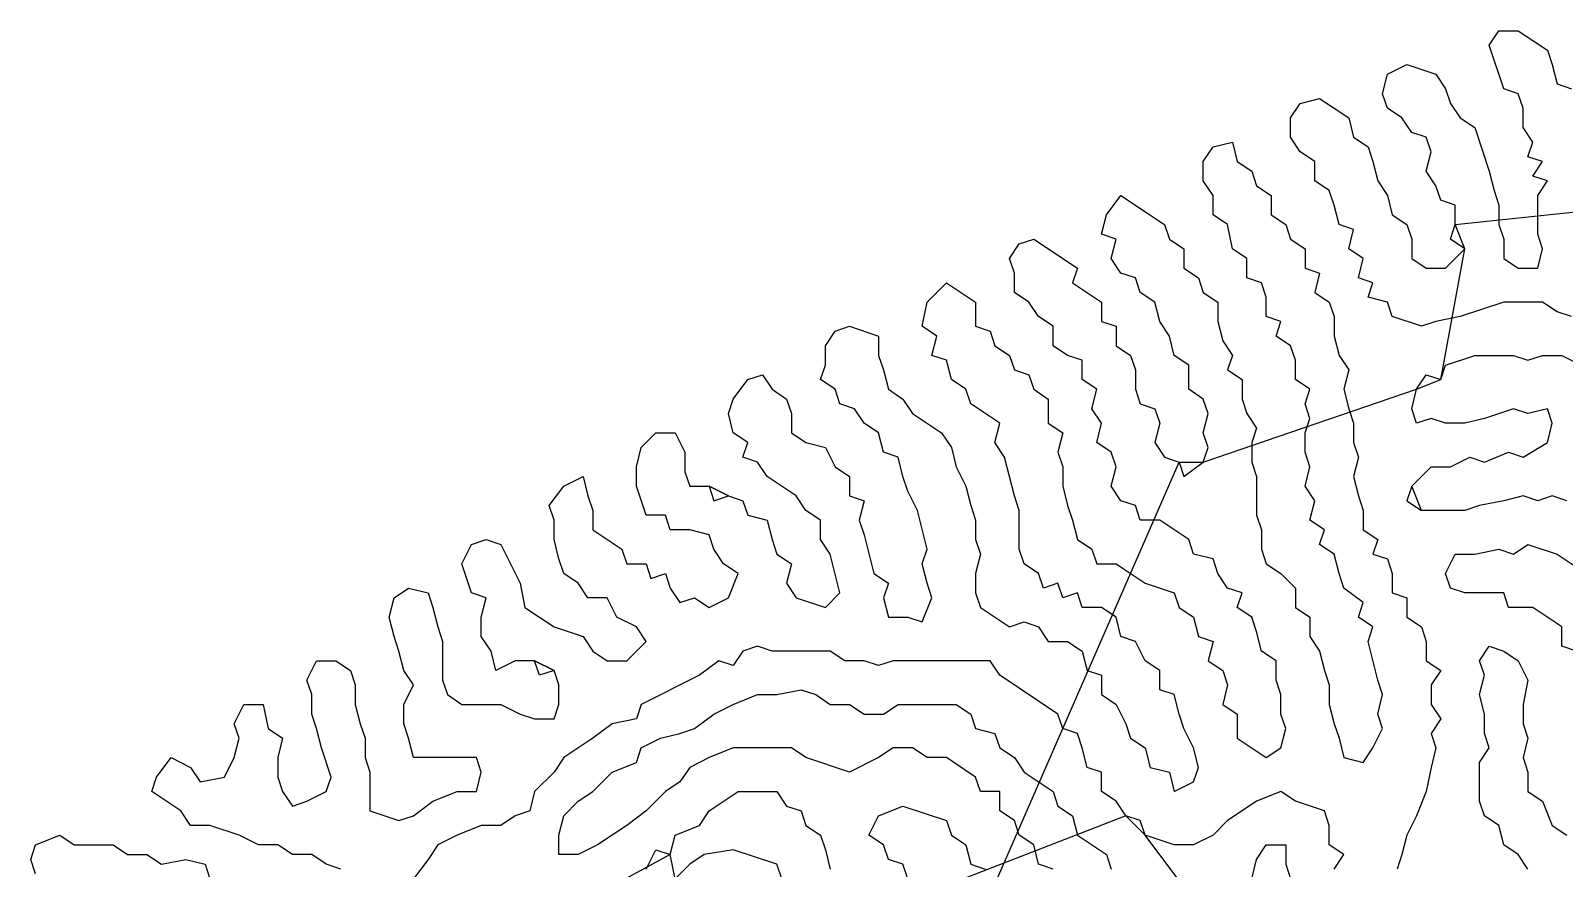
# Model space of a CAD drawing. Header units: metres. Extents: x 15 to 2853, y 44 to 1438.
# Drawn here: x 702 to 1018.5, y 1128.2 to 1301 of the extents above; entities that cross this region are included whole.
import ezdxf

# ---------------------------------------------------------------- set-up
doc = ezdxf.new("R2010")
doc.units = ezdxf.units.M
doc.layers.add('Draw', color=2, linetype='CONTINUOUS')
doc.layers.add('Skip', color=1, linetype='CONTINUOUS')

msp = doc.modelspace()

# ---------------------------------------------------------------- linework, layer by layer
at = {"layer": 'draw'}
for p, q in [((1003, 1298), (1005, 1301)), ((1005, 1301), (1009, 1301)), ((1009, 1301), (1015, 1297)), ((1006, 1289), (1003, 1298)), ((1015, 1297), (1016, 1294)), ((981, 1288), (982, 1292)), ((982, 1292), (986, 1294)), ((986, 1294), (992, 1292)), ((992, 1292), (994, 1289)), ((1016, 1294), (1017, 1290)), ((994, 1289), (995, 1286)), ((1009, 1288), (1006, 1289)), ((1017, 1290), (1020, 1289)), ((962, 1283), (964, 1286)), ((964, 1286), (968, 1287)), ((968, 1287), (974, 1283)), ((982, 1285), (981, 1288)), ((985, 1283), (982, 1285)), ((995, 1286), (997, 1283)), ((1010, 1285), (1009, 1288)), ((1010, 1281), (1010, 1285)), ((962, 1279), (962, 1283)), ((974, 1283), (975, 1279)), ((987, 1280), (985, 1283)), ((997, 1283), (1000, 1281)), ((964, 1276), (962, 1279)), ((975, 1279), (978, 1277)), ((990, 1279), (987, 1280)), ((991, 1276), (990, 1279)), ((1000, 1281), (1003, 1272)), ((1012, 1278), (1010, 1281)), ((944, 1274), (946, 1277)), ((950, 1278), (951, 1274)), ((967, 1274), (964, 1276)), ((978, 1277), (979, 1274)), ((990, 1272), (991, 1276)), ((1011, 1275), (1012, 1278)), ((944, 1270), (944, 1274)), ((951, 1274), (954, 1272)), ((967, 1270), (967, 1274)), ((979, 1274), (980, 1270)), ((1014, 1274), (1011, 1275)), ((1012, 1271), (1014, 1274)), ((946, 1267), (944, 1270)), ((954, 1272), (955, 1269)), ((970, 1268), (967, 1270)), ((980, 1270), (982, 1267)), ((992, 1269), (990, 1272)), ((1003, 1272), (1004, 1268)), ((1015, 1270), (1012, 1271)), ((1013, 1267), (1015, 1270)), ((927, 1267), (936, 1261)), ((946, 1263), (946, 1267)), ((955, 1269), (958, 1267)), ((958, 1267), (958, 1263)), ((971, 1265), (970, 1268)), ((982, 1267), (983, 1263)), ((993, 1266), (992, 1269)), ((996, 1265), (993, 1266)), ((1004, 1268), (1005, 1265)), ((1013, 1259), (1013, 1267)), ((923, 1259), (924, 1263)), ((949, 1261), (946, 1263)), ((958, 1263), (961, 1261)), ((972, 1261), (971, 1265)), ((983, 1263), (986, 1261)), ((996, 1261), (996, 1265)), ((1005, 1265), (1005, 1261)), ((936, 1261), (937, 1258)), ((950, 1256), (949, 1261)), ((961, 1261), (962, 1258)), ((975, 1260), (972, 1261)), ((974, 1256), (975, 1260)), ((986, 1261), (987, 1258)), ((995, 1258), (996, 1261)), ((998, 1256), (996, 1261)), ((1005, 1261), (1006, 1258)), ((904, 1254), (906, 1257)), ((906, 1257), (909, 1258)), ((909, 1258), (918, 1252)), ((926, 1258), (923, 1259)), ((925, 1254), (926, 1258)), ((937, 1258), (940, 1256)), ((962, 1258), (965, 1256)), ((987, 1258), (987, 1254)), ((998, 1256), (995, 1258)), ((1006, 1258), (1006, 1254)), ((1014, 1256), (1013, 1259)), ((905, 1251), (904, 1254)), ((927, 1251), (925, 1254)), ((940, 1256), (940, 1252)), ((953, 1254), (950, 1256)), ((953, 1250), (953, 1254)), ((965, 1256), (965, 1252)), ((977, 1254), (974, 1256)), ((976, 1250), (977, 1254)), ((987, 1254), (990, 1252)), ((1006, 1254), (1009, 1252)), ((1013, 1252), (1014, 1256)), ((905, 1247), (905, 1251)), ((918, 1252), (917, 1249)), ((930, 1250), (927, 1251)), ((940, 1252), (943, 1250)), ((965, 1252), (968, 1251)), ((968, 1251), (967, 1247)), ((990, 1252), (994, 1252)), ((1009, 1252), (1013, 1252)), ((891, 1249), (897, 1245)), ((917, 1249), (923, 1245)), ((931, 1247), (930, 1250)), ((943, 1250), (944, 1247)), ((956, 1249), (953, 1250)), ((957, 1246), (956, 1249)), ((979, 1249), (976, 1250)), ((978, 1246), (979, 1249)), ((886, 1240), (887, 1245)), ((897, 1245), (897, 1240)), ((908, 1245), (905, 1247)), ((910, 1242), (908, 1245)), ((923, 1245), (923, 1241)), ((934, 1245), (931, 1247)), ((935, 1241), (934, 1245)), ((944, 1247), (947, 1245)), ((947, 1245), (947, 1241)), ((957, 1242), (957, 1246)), ((967, 1247), (970, 1245)), ((970, 1245), (971, 1242)), ((982, 1245), (978, 1246)), ((983, 1242), (982, 1245)), ((1006, 1245), (997, 1242)), ((1014, 1245), (1006, 1245)), ((1017, 1243), (1014, 1245)), ((913, 1240), (910, 1242)), ((923, 1241), (926, 1240)), ((937, 1238), (935, 1241)), ((947, 1241), (948, 1237)), ((960, 1241), (957, 1242)), ((959, 1238), (960, 1241)), ((971, 1242), (971, 1238)), ((989, 1240), (983, 1242)), ((992, 1241), (989, 1240)), ((997, 1242), (992, 1241)), ((1020, 1242), (1017, 1243)), ((866, 1236), (868, 1239)), ((868, 1239), (871, 1240)), ((871, 1240), (877, 1238)), ((877, 1238), (877, 1234)), ((889, 1238), (886, 1240)), ((888, 1234), (889, 1238)), ((897, 1240), (900, 1239)), ((900, 1239), (901, 1236)), ((913, 1236), (913, 1240)), ((926, 1240), (926, 1236)), ((938, 1234), (937, 1238)), ((962, 1236), (959, 1238)), ((971, 1238), (972, 1234)), ((866, 1232), (866, 1236)), ((901, 1236), (904, 1234)), ((916, 1234), (913, 1236)), ((926, 1236), (929, 1234)), ((948, 1237), (950, 1234)), ((963, 1233), (962, 1236)), ((865, 1229), (866, 1232)), ((877, 1234), (878, 1231)), ((891, 1233), (888, 1234)), ((892, 1229), (891, 1233)), ((904, 1234), (905, 1231)), ((919, 1233), (916, 1234)), ((919, 1229), (919, 1233)), ((929, 1234), (930, 1231)), ((941, 1232), (938, 1234)), ((941, 1227), (941, 1232)), ((950, 1234), (949, 1231)), ((963, 1229), (963, 1233)), ((972, 1234), (974, 1231)), ((993, 1229), (994, 1232)), ((994, 1232), (1000, 1234)), ((1000, 1234), (1008, 1234)), ((1008, 1234), (1011, 1233)), ((1011, 1233), (1014, 1234)), ((1014, 1234), (1018, 1234)), ((1018, 1234), (1022, 1232)), ((847, 1225), (850, 1229)), ((850, 1229), (853, 1230)), ((853, 1230), (855, 1227)), ((868, 1227), (865, 1229)), ((878, 1231), (879, 1227)), ((895, 1227), (892, 1229)), ((905, 1231), (908, 1230)), ((908, 1230), (909, 1227)), ((922, 1227), (919, 1229)), ((930, 1231), (930, 1227)), ((949, 1231), (952, 1229)), ((952, 1229), (952, 1225)), ((966, 1227), (963, 1229)), ((974, 1231), (973, 1227)), ((988, 1227), (990, 1230)), ((988, 1227), (993, 1229)), ((990, 1230), (993, 1229)), ((846, 1222), (847, 1225)), ((855, 1227), (858, 1225)), ((858, 1225), (859, 1222)), ((869, 1224), (868, 1227)), ((879, 1227), (882, 1225)), ((882, 1225), (884, 1222)), ((896, 1224), (895, 1227)), ((909, 1227), (912, 1225)), ((912, 1225), (912, 1220)), ((921, 1223), (922, 1227)), ((930, 1227), (931, 1224)), ((944, 1225), (941, 1227)), ((945, 1222), (944, 1225)), ((952, 1225), (953, 1222)), ((965, 1224), (966, 1227)), ((973, 1227), (974, 1223)), ((987, 1223), (988, 1227)), ((847, 1218), (846, 1222)), ((859, 1222), (859, 1218)), ((872, 1223), (869, 1224)), ((874, 1220), (872, 1223)), ((884, 1222), (890, 1218)), ((902, 1220), (896, 1224)), ((923, 1220), (921, 1223)), ((931, 1224), (934, 1223)), ((934, 1223), (935, 1220)), ((944, 1218), (945, 1222)), ((953, 1222), (955, 1219)), ((966, 1221), (965, 1224)), ((974, 1223), (975, 1220)), ((988, 1220), (987, 1223)), ((1008, 1223), (1002, 1221)), ((1011, 1222), (1008, 1223)), ((1015, 1223), (1011, 1222)), ((1016, 1220), (1015, 1223)), ((877, 1218), (874, 1220)), ((901, 1216), (902, 1220)), ((912, 1220), (915, 1218)), ((922, 1216), (923, 1220)), ((935, 1220), (934, 1216)), ((955, 1219), (954, 1216)), ((965, 1218), (966, 1221)), ((975, 1220), (975, 1216)), ((991, 1221), (988, 1220)), ((994, 1220), (991, 1221)), ((998, 1220), (994, 1220)), ((1002, 1221), (998, 1220)), ((1015, 1216), (1016, 1220)), ((828, 1215), (831, 1218)), ((831, 1218), (835, 1218)), ((835, 1218), (837, 1214)), ((850, 1216), (847, 1218)), ((849, 1213), (850, 1216)), ((859, 1218), (862, 1216)), ((862, 1216), (866, 1215)), ((878, 1214), (877, 1218)), ((890, 1218), (892, 1215)), ((903, 1213), (901, 1216)), ((915, 1218), (914, 1214)), ((925, 1214), (922, 1216)), ((934, 1216), (936, 1213)), ((945, 1215), (944, 1218)), ((954, 1216), (954, 1212)), ((965, 1214), (965, 1218)), ((975, 1216), (976, 1213)), ((1010, 1213), (1015, 1216)), ((827, 1211), (828, 1215)), ((837, 1214), (837, 1210)), ((852, 1212), (849, 1213)), ((881, 1213), (878, 1214)), ((882, 1209), (881, 1213)), ((892, 1215), (893, 1211)), ((905, 1205), (903, 1213)), ((914, 1214), (915, 1211)), ((926, 1211), (925, 1214)), ((936, 1213), (939, 1212)), ((944, 1212), (945, 1215)), ((966, 1211), (965, 1214)), ((976, 1213), (975, 1209)), ((995, 1211), (999, 1213)), ((999, 1213), (1002, 1212)), ((1002, 1212), (1007, 1214)), ((1007, 1214), (1010, 1213)), ((827, 1207), (827, 1211)), ((837, 1210), (838, 1207)), ((854, 1209), (852, 1212)), ((868, 1211), (871, 1209)), ((893, 1211), (895, 1207)), ((915, 1211), (915, 1207)), ((925, 1207), (926, 1211)), ((939, 1212), (940, 1209)), ((939, 1212), (944, 1212)), ((940, 1209), (944, 1212)), ((954, 1212), (955, 1209)), ((965, 1207), (966, 1211)), ((987, 1207), (991, 1211)), ((991, 1211), (995, 1211)), ((809, 1203), (812, 1207)), ((812, 1207), (816, 1209)), ((816, 1209), (817, 1205)), ((829, 1201), (827, 1207)), ((838, 1207), (842, 1207)), ((842, 1207), (843, 1204)), ((846, 1205), (842, 1207)), ((860, 1205), (854, 1209)), ((871, 1209), (871, 1205)), ((883, 1206), (882, 1209)), ((885, 1202), (883, 1206)), ((895, 1207), (896, 1203)), ((915, 1207), (916, 1203)), ((927, 1204), (925, 1207)), ((955, 1209), (955, 1201)), ((967, 1204), (965, 1207)), ((975, 1209), (976, 1205)), ((987, 1207), (986, 1204)), ((989, 1202), (987, 1207)), ((810, 1200), (809, 1203)), ((817, 1205), (818, 1202)), ((843, 1204), (846, 1205)), ((846, 1205), (849, 1204)), ((849, 1204), (850, 1201)), ((862, 1202), (860, 1205)), ((871, 1205), (874, 1204)), ((874, 1204), (873, 1200)), ((896, 1203), (897, 1200)), ((906, 1202), (905, 1205)), ((916, 1203), (917, 1200)), ((930, 1203), (927, 1204)), ((931, 1200), (930, 1203)), ((966, 1200), (967, 1204)), ((976, 1205), (977, 1202)), ((986, 1204), (989, 1202)), ((1001, 1203), (998, 1202)), ((1010, 1205), (1006, 1204)), ((1013, 1204), (1010, 1205)), ((1016, 1205), (1013, 1204)), ((1019, 1204), (1016, 1205)), ((810, 1196), (810, 1200)), ((818, 1202), (818, 1198)), ((833, 1201), (829, 1201)), ((834, 1198), (833, 1201)), ((850, 1201), (854, 1200)), ((854, 1200), (855, 1196)), ((865, 1200), (862, 1202)), ((865, 1196), (865, 1200)), ((873, 1200), (874, 1197)), ((887, 1194), (885, 1202)), ((897, 1200), (897, 1196)), ((906, 1194), (906, 1202)), ((917, 1200), (918, 1196)), ((935, 1200), (931, 1200)), ((941, 1196), (935, 1200)), ((955, 1201), (956, 1198)), ((969, 1198), (966, 1200)), ((977, 1202), (977, 1198)), ((998, 1202), (989, 1202)), ((818, 1198), (824, 1194)), ((838, 1198), (834, 1198)), ((842, 1197), (838, 1198)), ((843, 1194), (842, 1197)), ((874, 1197), (876, 1189)), ((956, 1198), (956, 1194)), ((968, 1195), (969, 1198)), ((977, 1198), (980, 1196)), ((791, 1191), (793, 1195)), ((793, 1195), (796, 1196)), ((796, 1196), (799, 1195)), ((799, 1195), (803, 1187)), ((811, 1192), (810, 1196)), ((824, 1194), (825, 1191)), ((845, 1191), (843, 1194)), ((855, 1196), (856, 1193)), ((867, 1193), (865, 1196)), ((886, 1191), (887, 1194)), ((897, 1196), (898, 1193)), ((907, 1191), (906, 1194)), ((918, 1196), (921, 1194)), ((921, 1194), (922, 1191)), ((942, 1193), (941, 1196)), ((956, 1194), (957, 1191)), ((971, 1193), (968, 1195)), ((980, 1196), (979, 1193)), ((1005, 1194), (1008, 1193)), ((1008, 1193), (1011, 1195)), ((1011, 1195), (1017, 1193)), ((793, 1185), (791, 1191)), ((812, 1189), (811, 1192)), ((825, 1191), (829, 1191)), ((829, 1191), (830, 1188)), ((848, 1189), (845, 1191)), ((856, 1193), (859, 1191)), ((859, 1191), (858, 1187)), ((869, 1185), (867, 1193)), ((887, 1187), (886, 1191)), ((898, 1193), (897, 1189)), ((910, 1189), (907, 1191)), ((922, 1191), (926, 1191)), ((926, 1191), (932, 1187)), ((946, 1192), (942, 1193)), ((947, 1189), (946, 1192)), ((957, 1191), (960, 1189)), ((972, 1189), (971, 1193)), ((979, 1193), (982, 1192)), ((982, 1192), (983, 1189)), ((994, 1189), (996, 1193)), ((996, 1193), (1000, 1193)), ((1017, 1193), (1023, 1189)), ((803, 1187), (804, 1182)), ((815, 1187), (812, 1189)), ((817, 1184), (815, 1187)), ((830, 1188), (833, 1189)), ((833, 1189), (834, 1186)), ((846, 1184), (848, 1189)), ((858, 1187), (860, 1184)), ((876, 1189), (879, 1187)), ((879, 1187), (878, 1184)), ((888, 1184), (887, 1187)), ((897, 1189), (897, 1185)), ((911, 1186), (910, 1189)), ((914, 1187), (911, 1186)), ((915, 1184), (914, 1187)), ((932, 1187), (938, 1185)), ((949, 1186), (947, 1189)), ((960, 1189), (963, 1186)), ((973, 1186), (972, 1189)), ((983, 1189), (983, 1185)), ((995, 1186), (994, 1189)), ((776, 1180), (777, 1184)), ((777, 1184), (780, 1186)), ((780, 1186), (784, 1185)), ((784, 1185), (785, 1182)), ((796, 1184), (793, 1185)), ((795, 1180), (796, 1184)), ((821, 1184), (817, 1184)), ((823, 1180), (821, 1184)), ((834, 1186), (836, 1183)), ((836, 1183), (839, 1184)), ((839, 1184), (842, 1182)), ((842, 1182), (846, 1184)), ((860, 1184), (866, 1182)), ((866, 1182), (869, 1185)), ((878, 1184), (879, 1180)), ((886, 1179), (888, 1184)), ((897, 1185), (898, 1182)), ((918, 1185), (915, 1184)), ((919, 1182), (918, 1185)), ((938, 1185), (939, 1182)), ((952, 1185), (949, 1186)), ((951, 1182), (952, 1185)), ((963, 1186), (963, 1182)), ((977, 1183), (973, 1186)), ((983, 1185), (986, 1184)), ((986, 1184), (986, 1180)), ((998, 1185), (995, 1186)), ((1006, 1185), (998, 1185)), ((1007, 1182), (1006, 1185)), ((785, 1182), (786, 1178)), ((804, 1182), (810, 1178)), ((898, 1182), (904, 1178)), ((923, 1182), (919, 1182)), ((926, 1180), (923, 1182)), ((939, 1182), (942, 1180)), ((954, 1180), (951, 1182)), ((963, 1182), (966, 1180)), ((976, 1180), (977, 1183)), ((1012, 1182), (1007, 1182)), ((1018, 1178), (1012, 1182)), ((777, 1176), (776, 1180)), ((786, 1178), (787, 1175)), ((795, 1176), (795, 1180)), ((810, 1178), (816, 1176)), ((827, 1178), (823, 1180)), ((829, 1175), (827, 1178)), ((879, 1180), (883, 1180)), ((883, 1180), (886, 1179)), ((904, 1178), (907, 1179)), ((907, 1179), (910, 1178)), ((910, 1178), (912, 1175)), ((927, 1176), (926, 1180)), ((942, 1180), (943, 1176)), ((955, 1177), (954, 1180)), ((966, 1180), (966, 1176)), ((979, 1178), (976, 1180)), ((978, 1175), (979, 1178)), ((986, 1180), (989, 1178)), ((989, 1178), (990, 1175)), ((1018, 1174), (1018, 1178)), ((778, 1173), (777, 1176)), ((787, 1175), (787, 1167)), ((797, 1173), (795, 1176)), ((816, 1176), (818, 1173)), ((825, 1171), (829, 1175)), ((912, 1175), (916, 1175)), ((916, 1175), (919, 1173)), ((930, 1175), (927, 1176)), ((932, 1171), (930, 1175)), ((943, 1176), (946, 1175)), ((946, 1175), (945, 1171)), ((956, 1173), (955, 1177)), ((966, 1176), (968, 1173)), ((980, 1167), (978, 1175)), ((990, 1175), (990, 1171)), ((779, 1169), (778, 1173)), ((798, 1169), (797, 1173)), ((818, 1173), (821, 1171)), ((849, 1173), (847, 1170)), ((852, 1174), (849, 1173)), ((855, 1173), (852, 1174)), ((867, 1173), (855, 1173)), ((870, 1171), (867, 1173)), ((919, 1173), (920, 1169)), ((959, 1171), (956, 1173)), ((968, 1173), (969, 1169)), ((1001, 1171), (1003, 1174)), ((1003, 1174), (1006, 1173)), ((1006, 1173), (1009, 1171)), ((1021, 1173), (1018, 1174)), ((759, 1167), (761, 1171)), ((761, 1171), (765, 1171)), ((765, 1171), (768, 1169)), ((768, 1169), (769, 1166)), ((781, 1166), (779, 1169)), ((802, 1171), (798, 1169)), ((806, 1171), (802, 1171)), ((807, 1168), (806, 1171)), ((806, 1171), (810, 1169)), ((810, 1169), (807, 1168)), ((811, 1166), (810, 1169)), ((821, 1171), (825, 1171)), ((840, 1168), (828, 1162)), ((844, 1171), (840, 1168)), ((847, 1170), (844, 1171)), ((874, 1171), (870, 1171)), ((877, 1170), (874, 1171)), ((880, 1171), (877, 1170)), ((900, 1171), (880, 1171)), ((902, 1168), (900, 1171)), ((914, 1160), (902, 1168)), ((920, 1169), (923, 1168)), ((923, 1168), (923, 1164)), ((935, 1169), (932, 1171)), ((935, 1165), (935, 1169)), ((945, 1171), (948, 1169)), ((948, 1169), (949, 1166)), ((959, 1167), (959, 1171)), ((969, 1169), (970, 1166)), ((990, 1171), (993, 1169)), ((993, 1169), (991, 1166)), ((1002, 1168), (1001, 1171)), ((1001, 1164), (1002, 1168)), ((1009, 1171), (1011, 1167)), ((760, 1164), (759, 1167)), ((769, 1166), (769, 1162)), ((787, 1167), (788, 1164)), ((811, 1162), (811, 1166)), ((856, 1164), (861, 1165)), ((861, 1165), (864, 1164)), ((938, 1164), (935, 1165)), ((949, 1166), (948, 1162)), ((960, 1164), (959, 1167)), ((970, 1166), (970, 1162)), ((981, 1164), (980, 1167)), ((991, 1166), (991, 1162)), ((744, 1158), (746, 1162)), ((746, 1162), (750, 1162)), ((750, 1162), (751, 1157)), ((760, 1160), (760, 1164)), ((769, 1162), (770, 1158)), ((779, 1158), (779, 1162)), ((788, 1164), (791, 1162)), ((791, 1162), (799, 1162)), ((799, 1162), (803, 1160)), ((810, 1159), (811, 1162)), ((828, 1162), (827, 1159)), ((843, 1160), (847, 1162)), ((847, 1162), (852, 1164)), ((852, 1164), (856, 1164)), ((864, 1164), (867, 1162)), ((867, 1162), (871, 1162)), ((871, 1162), (874, 1160)), ((878, 1160), (881, 1162)), ((881, 1162), (893, 1162)), ((893, 1162), (896, 1160)), ((923, 1164), (926, 1162)), ((926, 1162), (928, 1158)), ((939, 1160), (938, 1164)), ((948, 1162), (951, 1160)), ((960, 1160), (960, 1164)), ((970, 1162), (971, 1158)), ((980, 1160), (981, 1164)), ((991, 1162), (993, 1159)), ((1002, 1160), (1001, 1164)), ((1010, 1162), (1010, 1158)), ((761, 1157), (760, 1160)), ((803, 1160), (806, 1159)), ((806, 1159), (810, 1159)), ((827, 1159), (822, 1158)), ((839, 1157), (843, 1160)), ((874, 1160), (878, 1160)), ((896, 1160), (897, 1157)), ((915, 1157), (914, 1160)), ((940, 1157), (939, 1160)), ((951, 1160), (951, 1155)), ((961, 1157), (960, 1160)), ((981, 1157), (980, 1160)), ((993, 1159), (991, 1156)), ((1002, 1156), (1002, 1160)), ((745, 1155), (744, 1158)), ((751, 1157), (754, 1155)), ((762, 1153), (761, 1157)), ((770, 1158), (771, 1155)), ((780, 1155), (779, 1158)), ((822, 1158), (818, 1155)), ((832, 1155), (836, 1156)), ((836, 1156), (839, 1157)), ((897, 1157), (901, 1156)), ((901, 1156), (902, 1153)), ((918, 1156), (915, 1157)), ((919, 1153), (918, 1156)), ((928, 1158), (929, 1155)), ((942, 1153), (940, 1157)), ((960, 1153), (961, 1157)), ((971, 1158), (972, 1155)), ((979, 1153), (981, 1157)), ((991, 1156), (992, 1153)), ((1003, 1153), (1002, 1156)), ((1010, 1158), (1011, 1155)), ((744, 1151), (745, 1155)), ((754, 1155), (753, 1151)), ((764, 1147), (762, 1153)), ((771, 1155), (771, 1151)), ((781, 1151), (780, 1155)), ((818, 1155), (812, 1151)), ((827, 1150), (828, 1153)), ((828, 1153), (832, 1155)), ((859, 1153), (847, 1153)), ((862, 1151), (859, 1153)), ((880, 1153), (877, 1151)), ((884, 1153), (880, 1153)), ((887, 1151), (884, 1153)), ((902, 1153), (905, 1151)), ((920, 1149), (919, 1153)), ((929, 1155), (932, 1153)), ((932, 1153), (933, 1149)), ((943, 1149), (942, 1153)), ((951, 1155), (957, 1151)), ((957, 1151), (960, 1153)), ((972, 1155), (973, 1151)), ((977, 1150), (979, 1153)), ((992, 1153), (991, 1149)), ((1001, 1150), (1003, 1153)), ((1011, 1155), (1010, 1151)), ((728, 1147), (731, 1151)), ((731, 1151), (735, 1149)), ((735, 1149), (737, 1146)), ((742, 1147), (744, 1151)), ((753, 1151), (753, 1147)), ((771, 1151), (772, 1148)), ((794, 1151), (781, 1151)), ((795, 1148), (794, 1151)), ((812, 1151), (810, 1148)), ((822, 1148), (827, 1150)), ((838, 1149), (836, 1146)), ((842, 1151), (838, 1149)), ((871, 1148), (862, 1151)), ((877, 1151), (871, 1148)), ((891, 1151), (887, 1151)), ((897, 1147), (891, 1151)), ((905, 1151), (907, 1148)), ((923, 1148), (920, 1149)), ((933, 1149), (937, 1148)), ((942, 1146), (943, 1149)), ((973, 1151), (977, 1150)), ((991, 1149), (990, 1144)), ((1001, 1142), (1001, 1150)), ((1010, 1151), (1011, 1148)), ((727, 1144), (728, 1147)), ((737, 1146), (742, 1147)), ((753, 1147), (754, 1144)), ((763, 1144), (764, 1147)), ((772, 1148), (772, 1140)), ((794, 1144), (795, 1148)), ((810, 1148), (806, 1144)), ((818, 1144), (822, 1148)), ((836, 1146), (833, 1144)), ((898, 1144), (897, 1147)), ((907, 1148), (913, 1144)), ((923, 1144), (923, 1148)), ((937, 1148), (938, 1144)), ((938, 1144), (942, 1146)), ((1011, 1148), (1011, 1144)), ((733, 1140), (727, 1144)), ((754, 1144), (756, 1141)), ((759, 1142), (763, 1144)), ((790, 1144), (794, 1144)), ((806, 1144), (805, 1140)), ((815, 1142), (818, 1144)), ((842, 1140), (848, 1144)), ((848, 1144), (856, 1144)), ((856, 1144), (858, 1141)), ((902, 1144), (898, 1144)), ((902, 1140), (902, 1144)), ((913, 1144), (914, 1141)), ((926, 1142), (923, 1144)), ((963, 1142), (960, 1144)), ((1011, 1144), (1014, 1142)), ((735, 1137), (733, 1140)), ((756, 1141), (759, 1142)), ((772, 1140), (778, 1138)), ((781, 1139), (785, 1142)), ((805, 1140), (802, 1139)), ((812, 1139), (815, 1142)), ((829, 1140), (825, 1137)), ((840, 1137), (842, 1140)), ((858, 1141), (861, 1140)), ((861, 1140), (862, 1137)), ((877, 1139), (882, 1141)), ((882, 1141), (891, 1138)), ((905, 1138), (902, 1140)), ((914, 1141), (917, 1139)), ((928, 1139), (926, 1142)), ((955, 1142), (952, 1140)), ((969, 1140), (963, 1142)), ((970, 1137), (969, 1140)), ((1002, 1139), (1001, 1142)), ((1014, 1142), (1016, 1137)), ((739, 1137), (735, 1137)), ((745, 1135), (739, 1137)), ((778, 1138), (781, 1139)), ((795, 1137), (790, 1135)), ((799, 1137), (795, 1137)), ((811, 1135), (812, 1139)), ((835, 1135), (840, 1137)), ((862, 1137), (865, 1135)), ((875, 1135), (877, 1139)), ((891, 1138), (892, 1135)), ((906, 1135), (905, 1138)), ((917, 1139), (918, 1135)), ((931, 1138), (928, 1139)), ((932, 1135), (928, 1139)), ((932, 1135), (931, 1138)), ((949, 1138), (946, 1135)), ((970, 1133), (970, 1137)), ((988, 1139), (986, 1135)), ((1005, 1137), (1002, 1139)), ((1006, 1133), (1005, 1137)), ((1016, 1137), (1019, 1135)), ((703, 1133), (708, 1135)), ((708, 1135), (711, 1133)), ((749, 1133), (745, 1135)), ((790, 1135), (786, 1133)), ((811, 1131), (811, 1135)), ((834, 1131), (835, 1135)), ((865, 1135), (866, 1132)), ((878, 1133), (875, 1135)), ((892, 1135), (895, 1133)), ((909, 1133), (906, 1135)), ((918, 1135), (924, 1131)), ((946, 1135), (942, 1133)), ((986, 1135), (985, 1131)), ((702, 1130), (703, 1133)), ((703, 1127), (702, 1130)), ((711, 1133), (719, 1133)), ((719, 1133), (722, 1131)), ((722, 1131), (726, 1131)), ((726, 1131), (729, 1129)), ((729, 1129), (734, 1130)), ((734, 1130), (738, 1129)), ((753, 1133), (749, 1133)), ((756, 1131), (753, 1133)), ((760, 1131), (756, 1131)), ((763, 1129), (760, 1131)), ((786, 1133), (784, 1130)), ((815, 1131), (811, 1131)), ((819, 1133), (815, 1131)), ((829, 1128), (831, 1132)), ((831, 1132), (834, 1131)), ((835, 1126), (834, 1131)), ((841, 1131), (838, 1129)), ((847, 1132), (841, 1131)), ((856, 1129), (847, 1132)), ((866, 1132), (867, 1128)), ((879, 1130), (878, 1133)), ((882, 1129), (879, 1130)), ((895, 1133), (896, 1129)), ((910, 1129), (909, 1133)), ((924, 1131), (925, 1128)), ((942, 1133), (938, 1133)), ((955, 1130), (957, 1133)), ((957, 1133), (961, 1133)), ((961, 1133), (961, 1129)), ((973, 1131), (970, 1133)), ((971, 1128), (973, 1131)), ((985, 1131), (984, 1128)), ((1009, 1131), (1006, 1133)), ((1011, 1128), (1009, 1131)), ((738, 1129), (739, 1126)), ((766, 1128), (763, 1129)), ((838, 1129), (835, 1126)), ((857, 1126), (856, 1129)), ((883, 1126), (882, 1129)), ((896, 1129), (899, 1128)), ((913, 1128), (910, 1129)), ((961, 1129), (962, 1126))]:
    msp.add_line(p, q, dxfattribs=at)
at = {"layer": 'skip'}
for p, q in [((946, 1277), (950, 1278)), ((996, 1261), (1101, 1272)), ((924, 1263), (927, 1267)), ((993, 1229), (998, 1256)), ((994, 1252), (998, 1256)), ((887, 1245), (891, 1249)), ((944, 1212), (988, 1227)), ((866, 1215), (868, 1211)), ((842, 990), (939, 1212)), ((842, 1207), (846, 1205)), ((989, 1202), (987, 1207)), ((1006, 1204), (1001, 1203)), ((1000, 1193), (1005, 1194)), ((810, 1169), (806, 1171)), ((779, 1162), (781, 1166)), ((1011, 1167), (1010, 1162)), ((847, 1153), (842, 1151)), ((785, 1142), (790, 1144)), ((833, 1144), (829, 1140)), ((960, 1144), (955, 1142)), ((990, 1144), (988, 1139)), ((952, 1140), (949, 1138)), ((802, 1139), (799, 1137)), ((825, 1137), (819, 1133)), ((928, 1139), (866, 1115)), ((938, 1133), (932, 1135)), ((941, 1123), (932, 1135)), ((784, 1130), (781, 1126)), ((834, 1131), (784, 1104)), ((954, 1126), (955, 1130))]:
    msp.add_line(p, q, dxfattribs=at)

doc.saveas('drawing.dxf')
